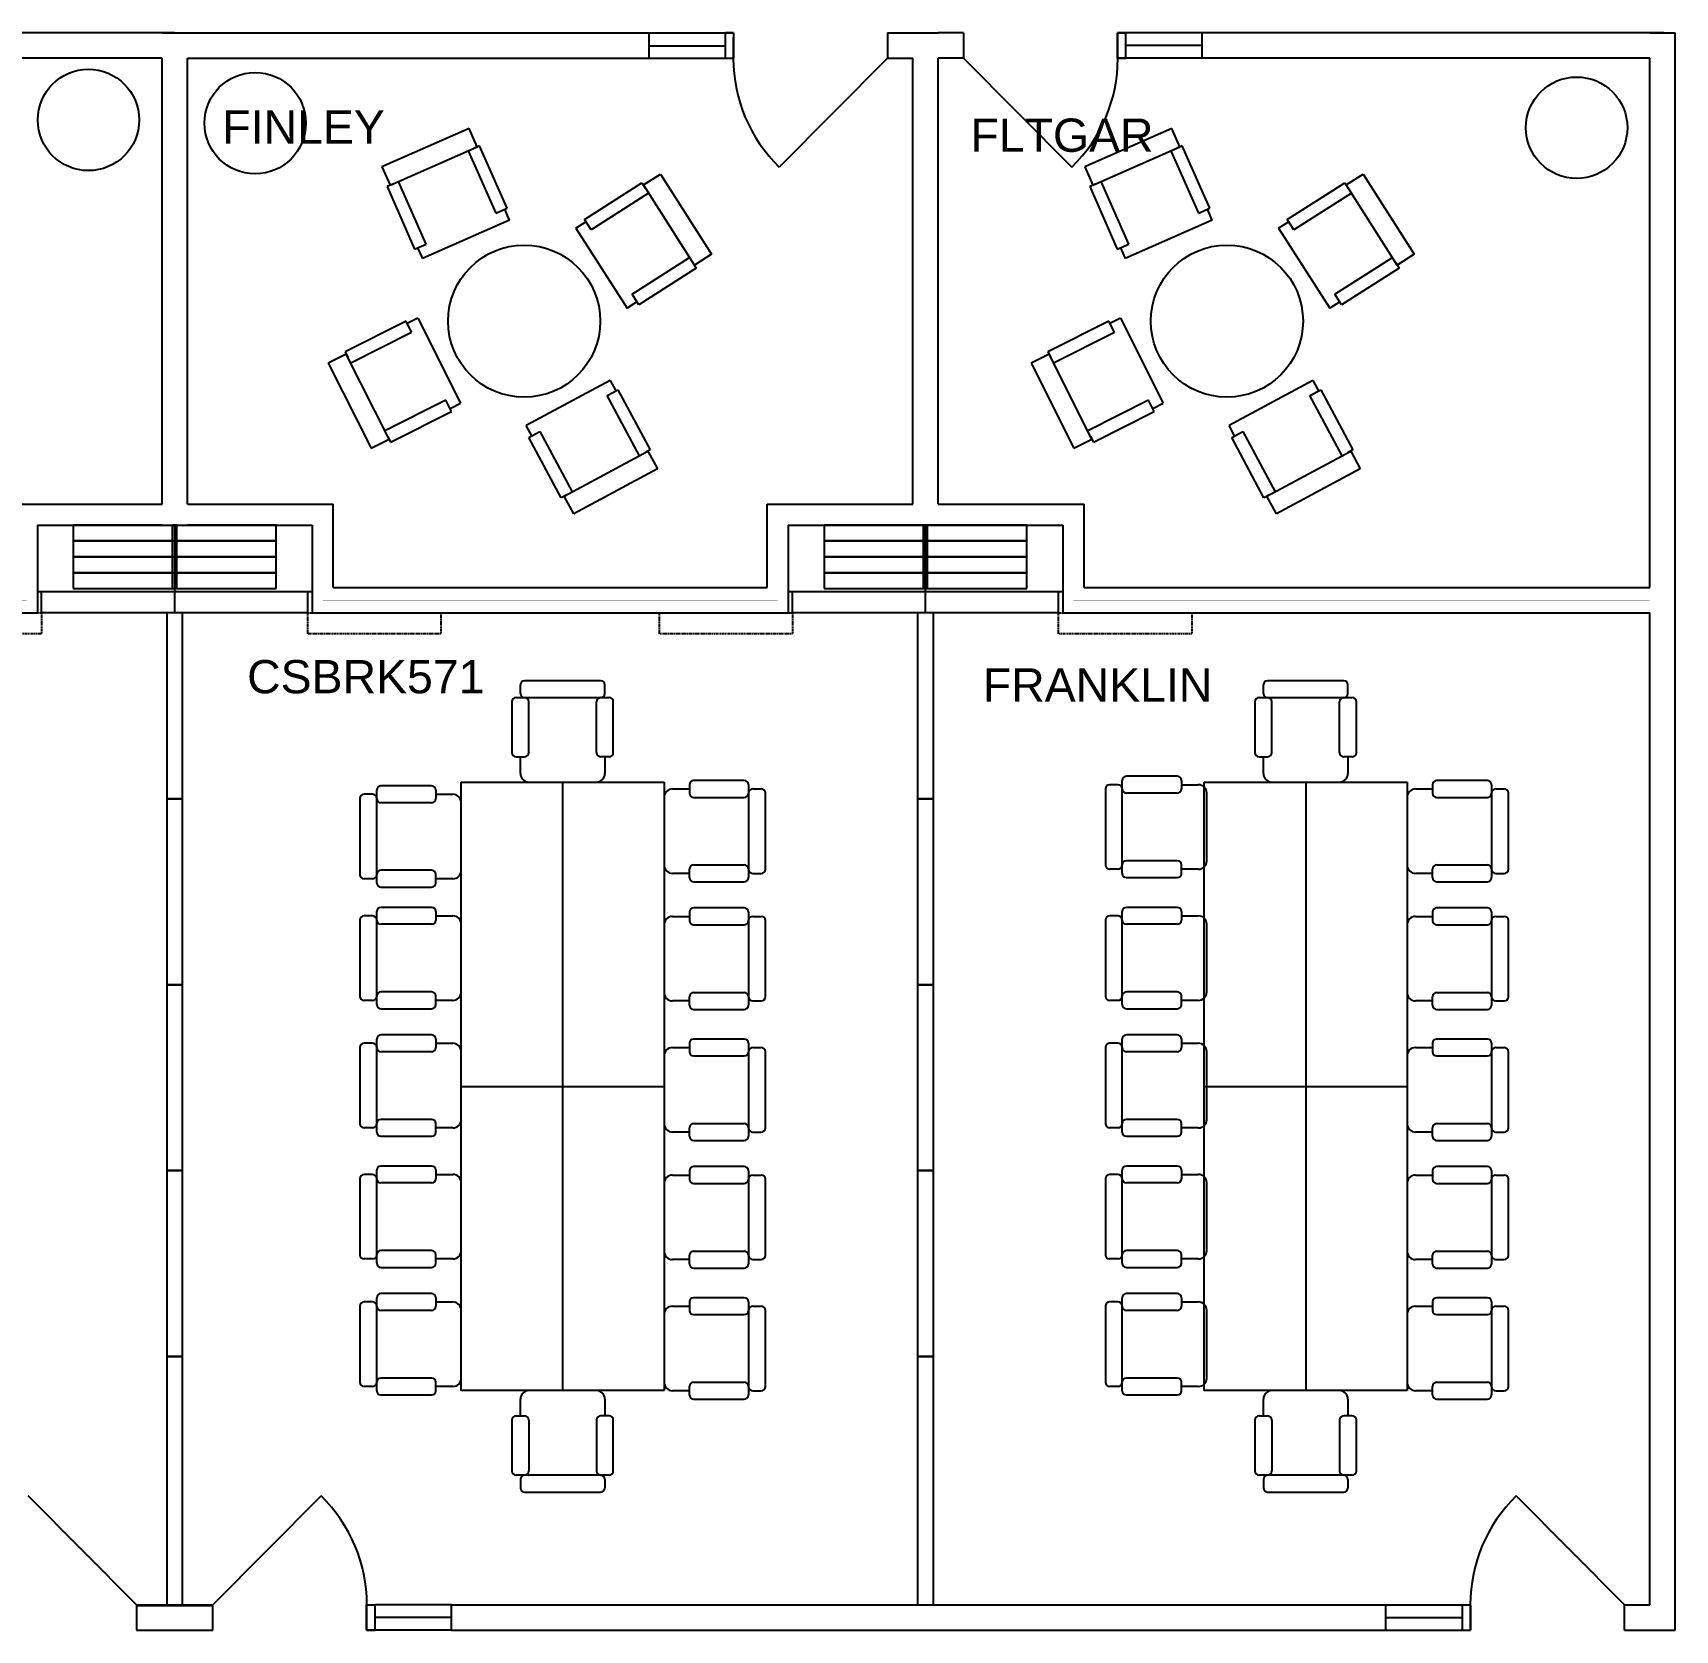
# Model space of a CAD drawing. Extents: x 0 to 6337, y 3987 to 5634.
# Drawn here: x 2166.2 to 2554.9, y 4432.5 to 4810.6 of the extents above; entities that cross this region are included whole.
import ezdxf

# ---------------------------------------------------------------- set-up
doc = ezdxf.new("R2010")
doc.units = 0
doc.header["$MEASUREMENT"] = 0
doc.linetypes.add('SHORT_DASHES', pattern=[0.375, 0.25, -0.125])
for name, color, linetype in [('01A_BASE_PLAN', 7, 'CONTINUOUS'), ('04A_FURNITURE', 7, 'CONTINUOUS'), ('REGION', 7, 'CONTINUOUS'), ('REGION_NUM', 7, 'CONTINUOUS')]:
    doc.layers.add(name, color=color, linetype=linetype)
doc.styles.add('ARIAL', font='ARIAL', dxfattribs={"height": 0.2})

msp = doc.modelspace()

# ---------------------------------------------------------------- linework, layer by layer
at = {"layer": '01A_BASE_PLAN', "color": 250, "linetype": 'Continuous'}
for p, q in [((2199.71, 4810.55), (2090.51, 4810.55)), ((2196.78, 4810.55), (2202.78, 4810.55)), ((2196.78, 4810.55), (2202.78, 4810.55)), ((2202.78, 4810.55), (2312.06, 4810.55)), ((2312.06, 4804.55), (2312.06, 4810.55)), ((2312.06, 4810.55), (2330.06, 4810.55)), ((2332.05, 4810.55), (2330.13, 4810.55)), ((2330.13, 4804.55), (2330.13, 4810.55)), ((2330.13, 4810.55), (2332.05, 4810.55)), ((2330.13, 4804.55), (2330.13, 4809.42)), ((2330.13, 4804.55), (2330.13, 4809.42)), ((2332.05, 4810.55), (2332.05, 4804.55)), ((2332.05, 4804.55), (2332.05, 4809.42)), ((2368.48, 4810.55), (2374.48, 4810.55)), ((2368.48, 4810.55), (2368.48, 4804.55)), ((2374.48, 4810.55), (2380.48, 4810.55)), ((2374.48, 4810.55), (2380.48, 4810.55)), ((2386.48, 4810.55), (2380.48, 4810.55)), ((2386.48, 4810.55), (2386.48, 4804.55)), ((2422.91, 4810.55), (2422.91, 4804.55)), ((2422.91, 4810.55), (2422.91, 4804.55)), ((2422.91, 4810.55), (2424.91, 4810.55)), ((2422.91, 4804.55), (2422.91, 4810.55)), ((2424.91, 4810.55), (2422.91, 4810.55)), ((2424.91, 4810.55), (2422.91, 4810.55)), ((2422.91, 4810.42), (2422.91, 4804.55)), ((2422.91, 4810.42), (2422.91, 4804.55)), ((2422.91, 4804.55), (2422.91, 4810.29)), ((2422.91, 4804.55), (2422.91, 4809.55)), ((2424.91, 4804.55), (2424.91, 4810.55)), ((2424.91, 4804.55), (2424.91, 4809.55)), ((2424.91, 4804.55), (2424.91, 4809.55)), ((2442.97, 4810.55), (2424.97, 4810.55)), ((2442.97, 4804.55), (2442.97, 4810.55)), ((2552.17, 4810.55), (2442.97, 4810.55)), ((2548.88, 4810.55), (2554.88, 4810.55)), ((2548.88, 4810.55), (2554.88, 4810.55)), ((2554.88, 4432.55), (2554.88, 4810.55)), ((2196.78, 4804.55), (2090.51, 4804.55)), ((2196.78, 4699.05), (2196.78, 4804.55)), ((2202.78, 4699.05), (2202.78, 4804.55)), ((2202.78, 4804.55), (2312.06, 4804.55)), ((2312.06, 4807.48), (2330.06, 4807.48)), ((2312.06, 4804.55), (2330.13, 4804.55)), ((2330.13, 4804.55), (2332.05, 4804.55)), ((2368.48, 4804.55), (2342.83, 4778.79)), ((2368.48, 4804.55), (2374.48, 4804.55)), ((2374.48, 4699.05), (2374.48, 4804.55)), ((2380.48, 4699.05), (2380.48, 4804.55)), ((2386.48, 4804.55), (2380.48, 4804.55)), ((2386.48, 4804.55), (2412.13, 4778.79)), ((2422.91, 4804.55), (2424.91, 4804.55)), ((2422.91, 4804.55), (2424.91, 4804.55)), ((2422.91, 4804.55), (2424.91, 4804.55)), ((2422.91, 4804.55), (2424.91, 4804.55)), ((2424.91, 4804.55), (2422.91, 4804.55)), ((2422.91, 4804.55), (2424.91, 4804.55)), ((2424.91, 4804.55), (2422.91, 4804.55)), ((2424.91, 4804.55), (2422.91, 4804.55)), ((2442.97, 4807.55), (2424.97, 4807.55)), ((2442.97, 4804.55), (2424.97, 4804.55)), ((2548.88, 4804.55), (2442.97, 4804.55)), ((2548.88, 4679.3), (2548.88, 4804.55)), ((2314.72, 4777.12), (2326.83, 4758.14)), ((2326.83, 4758.14), (2322.81, 4755.57)), ((2162.28, 4699.05), (2196.78, 4699.05)), ((2202.78, 4699.05), (2237.28, 4699.05)), ((2237.28, 4679.3), (2237.28, 4699.05)), ((2339.98, 4679.3), (2339.98, 4699.05)), ((2339.98, 4699.05), (2374.48, 4699.05)), ((2380.48, 4699.05), (2414.98, 4699.05)), ((2414.98, 4679.3), (2414.98, 4699.05)), ((2167.28, 4694.05), (2232.28, 4694.05)), ((2167.28, 4694.05), (2196.78, 4694.05)), ((2167.28, 4694.05), (2167.28, 4673.3)), ((2196.78, 4694.05), (2175.78, 4694.05)), ((2175.78, 4694.05), (2175.78, 4690.3)), ((2199.28, 4694.05), (2200.28, 4694.05)), ((2199.28, 4679.05), (2199.28, 4694.05)), ((2200.28, 4694.05), (2199.28, 4694.05)), ((2199.78, 4673.3), (2199.78, 4694.05)), ((2200.28, 4679.05), (2200.28, 4694.05)), ((2223.78, 4694.05), (2202.78, 4694.05)), ((2223.78, 4690.3), (2223.78, 4694.05)), ((2232.28, 4694.05), (2232.28, 4673.3)), ((2344.98, 4694.05), (2409.98, 4694.05)), ((2344.98, 4694.05), (2344.98, 4673.3)), ((2353.48, 4694.05), (2353.48, 4690.3)), ((2401.48, 4694.05), (2353.48, 4694.05)), ((2376.98, 4679.05), (2376.98, 4694.05)), ((2377.48, 4673.3), (2377.48, 4694.05)), ((2377.98, 4679.05), (2377.98, 4694.05)), ((2401.48, 4690.3), (2401.48, 4694.05)), ((2409.98, 4694.05), (2409.98, 4673.3)), ((2175.78, 4690.3), (2175.78, 4686.55)), ((2223.78, 4690.3), (2175.78, 4690.3)), ((2175.78, 4690.3), (2223.78, 4690.3)), ((2223.78, 4686.55), (2223.78, 4690.3)), ((2353.48, 4690.3), (2401.48, 4690.3)), ((2353.48, 4690.3), (2353.48, 4686.55)), ((2401.48, 4690.3), (2353.48, 4690.3)), ((2401.48, 4686.55), (2401.48, 4690.3)), ((2175.78, 4686.55), (2223.78, 4686.55)), ((2175.78, 4686.55), (2175.78, 4682.8)), ((2223.78, 4686.55), (2175.78, 4686.55)), ((2223.78, 4682.8), (2223.78, 4686.55)), ((2353.48, 4686.55), (2401.48, 4686.55)), ((2353.48, 4686.55), (2353.48, 4682.8)), ((2401.48, 4686.55), (2353.48, 4686.55)), ((2401.48, 4682.8), (2401.48, 4686.55)), ((2175.78, 4682.8), (2223.78, 4682.8)), ((2175.78, 4682.8), (2175.78, 4679.05)), ((2223.78, 4682.8), (2175.78, 4682.8)), ((2223.78, 4679.05), (2223.78, 4682.8)), ((2353.48, 4682.8), (2401.48, 4682.8)), ((2353.48, 4682.8), (2353.48, 4679.05)), ((2401.48, 4682.8), (2353.48, 4682.8)), ((2401.48, 4679.05), (2401.48, 4682.8)), ((2232.28, 4678.3), (2167.28, 4678.3)), ((2168.28, 4673.3), (2168.28, 4678.3)), ((2175.78, 4679.05), (2223.78, 4679.05)), ((2231.28, 4673.3), (2231.28, 4678.3)), ((2237.28, 4679.3), (2339.98, 4679.3)), ((2237.28, 4679.3), (2339.98, 4679.3)), ((2409.98, 4678.3), (2344.98, 4678.3)), ((2345.98, 4673.3), (2345.98, 4678.3)), ((2353.48, 4679.05), (2401.48, 4679.05)), ((2408.98, 4673.3), (2408.98, 4678.3)), ((2414.98, 4679.3), (2548.88, 4679.3)), ((2057.52, 4673.3), (2167.28, 4673.3)), ((2231.28, 4673.3), (2168.28, 4673.3)), ((2201.66, 4673.3), (2197.91, 4673.3)), ((2197.91, 4673.3), (2197.91, 4629.3)), ((2201.66, 4629.3), (2201.66, 4673.3)), ((2232.28, 4673.3), (2344.98, 4673.3)), ((2408.98, 4673.3), (2345.98, 4673.3)), ((2379.35, 4673.3), (2375.6, 4673.3)), ((2375.6, 4673.3), (2375.6, 4629.3)), ((2379.35, 4629.3), (2379.35, 4673.3)), ((2409.98, 4673.3), (2548.88, 4673.3)), ((2548.88, 4438.55), (2548.88, 4673.3)), ((2201.66, 4629.3), (2197.91, 4629.3)), ((2197.91, 4629.3), (2197.91, 4585.3)), ((2197.91, 4629.3), (2201.66, 4629.3)), ((2201.66, 4585.3), (2201.66, 4629.3)), ((2379.35, 4629.3), (2375.6, 4629.3)), ((2375.6, 4629.3), (2375.6, 4585.3)), ((2375.6, 4629.3), (2379.35, 4629.3)), ((2379.35, 4585.3), (2379.35, 4629.3)), ((2201.66, 4585.3), (2197.91, 4585.3)), ((2197.91, 4585.3), (2197.91, 4541.3)), ((2197.91, 4585.3), (2201.66, 4585.3)), ((2201.66, 4541.3), (2201.66, 4585.3)), ((2379.35, 4585.3), (2375.6, 4585.3)), ((2375.6, 4585.3), (2375.6, 4541.3)), ((2375.6, 4585.3), (2379.35, 4585.3)), ((2379.35, 4541.3), (2379.35, 4585.3)), ((2201.66, 4541.3), (2197.91, 4541.3)), ((2197.91, 4541.3), (2197.91, 4497.3)), ((2197.91, 4541.3), (2201.66, 4541.3)), ((2201.66, 4497.3), (2201.66, 4541.3)), ((2379.35, 4541.3), (2375.6, 4541.3)), ((2375.6, 4541.3), (2375.6, 4497.3)), ((2375.6, 4541.3), (2379.35, 4541.3)), ((2379.35, 4497.3), (2379.35, 4541.3)), ((2201.66, 4497.3), (2197.91, 4497.3)), ((2197.91, 4497.3), (2197.91, 4438.42)), ((2197.91, 4497.3), (2201.66, 4497.3)), ((2201.66, 4438.42), (2201.66, 4497.3)), ((2379.35, 4497.3), (2375.6, 4497.3)), ((2375.6, 4497.3), (2375.6, 4438.55)), ((2375.6, 4497.3), (2379.35, 4497.3)), ((2379.35, 4438.55), (2379.35, 4497.3)), ((2190.78, 4438.55), (2165.14, 4464.31)), ((2208.78, 4438.55), (2234.43, 4464.31)), ((2542.88, 4438.55), (2517.23, 4464.31)), ((2190.78, 4438.55), (2208.78, 4438.55)), ((2190.78, 4438.55), (2190.78, 4432.55)), ((2190.78, 4438.42), (2190.78, 4432.55)), ((2190.78, 4438.42), (2208.78, 4438.42)), ((2197.91, 4438.42), (2201.66, 4438.42)), ((2208.78, 4432.55), (2208.78, 4438.55)), ((2208.78, 4432.55), (2208.78, 4438.42)), ((2245.21, 4438.55), (2247.21, 4438.55)), ((2245.21, 4432.55), (2245.21, 4438.55)), ((2245.21, 4438.42), (2245.21, 4432.55)), ((2245.21, 4438.42), (2245.21, 4432.55)), ((2245.21, 4432.55), (2245.21, 4438.29)), ((2245.21, 4432.55), (2245.21, 4437.55)), ((2247.21, 4432.55), (2247.21, 4438.55)), ((2247.21, 4432.55), (2247.21, 4437.55)), ((2247.21, 4432.55), (2247.21, 4437.55)), ((2265.28, 4438.55), (2247.28, 4438.55)), ((2265.28, 4435.55), (2247.28, 4435.55)), ((2265.28, 4432.55), (2265.28, 4438.55)), ((2265.28, 4438.55), (2486.45, 4438.55)), ((2375.6, 4438.55), (2379.35, 4438.55)), ((2486.45, 4432.55), (2486.45, 4438.55)), ((2486.45, 4435.55), (2504.45, 4435.55)), ((2486.52, 4438.55), (2504.52, 4438.55)), ((2504.52, 4432.55), (2504.52, 4438.55)), ((2504.52, 4438.55), (2506.45, 4438.55)), ((2504.52, 4432.55), (2504.52, 4437.55)), ((2504.52, 4432.55), (2504.52, 4437.55)), ((2506.45, 4432.55), (2506.45, 4438.55)), ((2506.45, 4438.42), (2506.45, 4432.55)), ((2506.45, 4438.42), (2506.45, 4432.55)), ((2506.45, 4438.42), (2506.45, 4432.55)), ((2506.45, 4432.55), (2506.45, 4438.29)), ((2506.45, 4432.55), (2506.45, 4437.55)), ((2542.88, 4432.55), (2542.88, 4438.55)), ((2542.88, 4438.55), (2548.88, 4438.55)), ((2190.78, 4432.55), (2208.78, 4432.55)), ((2190.78, 4432.55), (2208.78, 4432.55)), ((2245.21, 4432.55), (2247.21, 4432.55)), ((2245.21, 4432.55), (2247.21, 4432.55)), ((2245.21, 4432.55), (2247.21, 4432.55)), ((2245.21, 4432.55), (2247.21, 4432.55)), ((2247.21, 4432.55), (2245.21, 4432.55)), ((2245.21, 4432.55), (2247.21, 4432.55)), ((2265.28, 4432.55), (2247.28, 4432.55)), ((2265.28, 4432.55), (2486.45, 4432.55)), ((2486.45, 4432.55), (2504.52, 4432.55)), ((2504.52, 4432.55), (2506.45, 4432.55)), ((2504.52, 4432.55), (2506.45, 4432.55)), ((2542.88, 4432.55), (2554.88, 4432.55))]:
    msp.add_line(p, q, dxfattribs=at)
at = {"layer": '01A_BASE_PLAN', "color": 250, "linetype": 'SHORT_DASHES'}
for p, q in [((2136.78, 4673.3), (2168.28, 4673.3)), ((2168.28, 4673.3), (2168.28, 4668.3)), ((2231.28, 4668.3), (2231.28, 4673.3)), ((2231.28, 4673.3), (2262.78, 4673.3)), ((2262.78, 4673.3), (2262.78, 4668.3)), ((2314.48, 4668.3), (2314.48, 4673.3)), ((2314.48, 4673.3), (2345.98, 4673.3)), ((2345.98, 4673.3), (2345.98, 4668.3)), ((2408.98, 4668.3), (2408.98, 4673.3)), ((2408.98, 4673.3), (2440.48, 4673.3)), ((2440.48, 4673.3), (2440.48, 4668.3)), ((2168.28, 4668.3), (2136.78, 4668.3)), ((2262.78, 4668.3), (2231.28, 4668.3)), ((2345.98, 4668.3), (2314.48, 4668.3)), ((2440.48, 4668.3), (2408.98, 4668.3))]:
    msp.add_line(p, q, dxfattribs=at)
at = {"layer": '01A_BASE_PLAN', "color": 250, "linetype": 'Continuous'}
for centre, start, end in [((2367.98, 4804.55), 180.1295, 225.6882), ((2386.98, 4804.55), 314.3118, 359.8705), ((2209.28, 4438.55), 0.1295, 45.6882), ((2542.39, 4438.55), 134.3118, 179.8705)]:
    msp.add_arc(centre, 36, start, end, dxfattribs=at)
at = {"layer": '04A_FURNITURE', "color": 1, "linetype": 'Continuous'}
for p, q in [((2269.44, 4787.94), (2248.83, 4778.85)), ((2271.36, 4783.57), (2269.44, 4787.94)), ((2435.75, 4787.94), (2415.15, 4778.85)), ((2437.67, 4783.57), (2435.75, 4787.94)), ((2250.76, 4774.48), (2271.36, 4783.57)), ((2269.24, 4782.63), (2275.76, 4767.86)), ((2271.92, 4783.81), (2270.56, 4783.21)), ((2278.43, 4769.04), (2271.92, 4783.81)), ((2417.07, 4774.48), (2437.67, 4783.57)), ((2435.55, 4782.63), (2442.07, 4767.86)), ((2438.23, 4783.81), (2436.87, 4783.21)), ((2444.74, 4769.04), (2438.23, 4783.81)), ((2248.83, 4778.85), (2250.76, 4774.48)), ((2310.69, 4774.55), (2314.72, 4777.12)), ((2415.15, 4778.85), (2417.07, 4774.48)), ((2477.01, 4774.55), (2481.03, 4777.12)), ((2481.03, 4777.12), (2493.14, 4758.14)), ((2251.39, 4774.76), (2250.03, 4774.16)), ((2250.03, 4774.16), (2256.55, 4759.39)), ((2259.27, 4760.58), (2252.75, 4775.36)), ((2296.75, 4766.37), (2310.37, 4775.06)), ((2310.37, 4775.06), (2311.16, 4773.81)), ((2322.81, 4755.57), (2310.69, 4774.55)), ((2417.7, 4774.76), (2416.35, 4774.16)), ((2416.35, 4774.16), (2422.86, 4759.39)), ((2425.58, 4760.58), (2419.06, 4775.36)), ((2463.07, 4766.37), (2476.68, 4775.06)), ((2476.68, 4775.06), (2477.48, 4773.81)), ((2489.12, 4755.57), (2477.01, 4774.55)), ((2275.76, 4767.86), (2278.43, 4769.04)), ((2311.94, 4772.6), (2298.33, 4763.91)), ((2442.07, 4767.86), (2444.74, 4769.04)), ((2478.25, 4772.6), (2464.64, 4763.91)), ((2279, 4766.24), (2258.4, 4757.15)), ((2279, 4766.24), (2277.88, 4768.79)), ((2294.73, 4764.36), (2297.08, 4765.86)), ((2298.33, 4763.91), (2296.75, 4766.37)), ((2445.32, 4766.24), (2424.71, 4757.15)), ((2445.32, 4766.24), (2444.19, 4768.79)), ((2461.04, 4764.36), (2463.39, 4765.86)), ((2464.64, 4763.91), (2463.07, 4766.37)), ((2294.73, 4764.36), (2306.84, 4745.38)), ((2461.04, 4764.36), (2473.16, 4745.38)), ((2256.55, 4759.39), (2259.27, 4760.58)), ((2257.28, 4759.71), (2258.4, 4757.15)), ((2308.02, 4748.72), (2321.64, 4757.41)), ((2422.86, 4759.39), (2425.58, 4760.58)), ((2423.59, 4759.71), (2424.71, 4757.15)), ((2474.34, 4748.72), (2487.95, 4757.41)), ((2493.14, 4758.14), (2489.12, 4755.57)), ((2323.23, 4754.9), (2309.62, 4746.21)), ((2322.44, 4756.15), (2323.23, 4754.9)), ((2489.55, 4754.9), (2475.93, 4746.21)), ((2488.75, 4756.15), (2489.55, 4754.9)), ((2309.19, 4746.88), (2306.84, 4745.38)), ((2309.62, 4746.21), (2308.02, 4748.72)), ((2475.51, 4746.88), (2473.16, 4745.38)), ((2475.93, 4746.21), (2474.34, 4748.72)), ((2254.54, 4742.33), (2240.12, 4735.06)), ((2255.85, 4739.72), (2254.54, 4742.33)), ((2257.3, 4743.05), (2254.81, 4741.79)), ((2257.3, 4743.05), (2267.44, 4722.94)), ((2420.85, 4742.33), (2406.43, 4735.06)), ((2422.17, 4739.72), (2420.85, 4742.33)), ((2423.61, 4743.05), (2421.12, 4741.79)), ((2423.61, 4743.05), (2433.75, 4722.94)), ((2241.44, 4732.45), (2255.85, 4739.72)), ((2407.75, 4732.45), (2422.17, 4739.72)), ((2240.39, 4734.52), (2236.13, 4732.37)), ((2240.12, 4735.06), (2240.79, 4733.73)), ((2250.53, 4714.41), (2240.39, 4734.52)), ((2406.7, 4734.52), (2402.44, 4732.37)), ((2406.43, 4735.06), (2407.1, 4733.73)), ((2416.85, 4714.41), (2406.7, 4734.52)), ((2236.13, 4732.37), (2246.27, 4712.26)), ((2402.44, 4732.37), (2412.58, 4712.26)), ((2302.83, 4728.27), (2282.99, 4717.61)), ((2302.83, 4728.27), (2304.15, 4725.81)), ((2469.14, 4728.27), (2449.31, 4717.61)), ((2469.14, 4728.27), (2470.46, 4725.81)), ((2263.97, 4723.63), (2249.55, 4716.36)), ((2265.31, 4720.98), (2263.97, 4723.63)), ((2264.95, 4721.69), (2267.44, 4722.94)), ((2302.11, 4724.71), (2304.68, 4726.1)), ((2309.75, 4710.49), (2302.11, 4724.71)), ((2304.68, 4726.1), (2312.33, 4711.87)), ((2430.28, 4723.63), (2415.86, 4716.36)), ((2431.62, 4720.98), (2430.28, 4723.63)), ((2431.26, 4721.69), (2433.75, 4722.94)), ((2468.42, 4724.71), (2470.99, 4726.1)), ((2476.06, 4710.49), (2468.42, 4724.71)), ((2470.99, 4726.1), (2478.64, 4711.87)), ((2250.89, 4713.71), (2265.31, 4720.98)), ((2417.2, 4713.71), (2431.62, 4720.98)), ((2250.22, 4715.03), (2250.89, 4713.71)), ((2284.32, 4715.15), (2282.99, 4717.61)), ((2283.62, 4714.78), (2286.23, 4716.18)), ((2291.26, 4700.55), (2283.62, 4714.78)), ((2286.23, 4716.18), (2293.88, 4701.96)), ((2416.54, 4715.03), (2417.2, 4713.71)), ((2450.63, 4715.15), (2449.31, 4717.61)), ((2449.93, 4714.78), (2452.54, 4716.18)), ((2457.57, 4700.55), (2449.93, 4714.78)), ((2452.54, 4716.18), (2460.19, 4701.96)), ((2246.27, 4712.26), (2250.53, 4714.41)), ((2291.96, 4700.93), (2311.79, 4711.59)), ((2312.33, 4711.87), (2311.02, 4711.17)), ((2311.79, 4711.59), (2314.05, 4707.38)), ((2412.58, 4712.26), (2416.85, 4714.41)), ((2458.27, 4700.93), (2478.1, 4711.59)), ((2478.64, 4711.87), (2477.33, 4711.17)), ((2478.1, 4711.59), (2480.36, 4707.38)), ((2314.05, 4707.38), (2294.22, 4696.72)), ((2480.36, 4707.38), (2460.53, 4696.72)), ((2292.57, 4701.25), (2291.26, 4700.55)), ((2294.22, 4696.72), (2291.96, 4700.93)), ((2458.88, 4701.25), (2457.57, 4700.55)), ((2460.53, 4696.72), (2458.27, 4700.93)), ((2300.59, 4657.24), (2282.59, 4657.24)), ((2476.44, 4657.24), (2458.44, 4657.24)), ((2280.59, 4653.24), (2282.59, 4653.24)), ((2281.59, 4654.24), (2281.59, 4656.24)), ((2282.59, 4653.24), (2300.59, 4653.24)), ((2300.59, 4653.24), (2302.59, 4653.24)), ((2301.59, 4654.24), (2301.59, 4656.24)), ((2456.44, 4653.24), (2458.44, 4653.24)), ((2457.44, 4654.24), (2457.44, 4656.24)), ((2458.44, 4653.24), (2476.44, 4653.24)), ((2476.44, 4653.24), (2478.44, 4653.24)), ((2477.44, 4654.24), (2477.44, 4656.24)), ((2279.59, 4652.24), (2279.59, 4640.24)), ((2283.59, 4640.24), (2283.59, 4652.24)), ((2299.59, 4640.24), (2299.59, 4652.24)), ((2303.59, 4640.24), (2303.59, 4652.24)), ((2455.44, 4652.24), (2455.44, 4640.24)), ((2459.44, 4640.24), (2459.44, 4652.24)), ((2475.44, 4640.24), (2475.44, 4652.24)), ((2479.44, 4640.24), (2479.44, 4652.24)), ((2280.59, 4639.24), (2282.59, 4639.24)), ((2281.59, 4635.24), (2281.59, 4639.24)), ((2302.59, 4639.24), (2300.59, 4639.24)), ((2301.59, 4639.24), (2301.59, 4635.24)), ((2456.44, 4639.24), (2458.44, 4639.24)), ((2457.44, 4635.24), (2457.44, 4639.24)), ((2478.44, 4639.24), (2476.44, 4639.24)), ((2477.44, 4639.24), (2477.44, 4635.24)), ((2267.59, 4489.24), (2267.59, 4633.24)), ((2267.59, 4633.24), (2315.59, 4633.24)), ((2283.59, 4633.24), (2299.59, 4633.24)), ((2291.59, 4633.24), (2291.59, 4489.24)), ((2315.59, 4633.24), (2315.59, 4489.24)), ((2334.59, 4633.63), (2322.59, 4633.63)), ((2424.03, 4631.63), (2424.03, 4633.63)), ((2437.03, 4634.63), (2425.03, 4634.63)), ((2438.03, 4633.63), (2438.03, 4631.63)), ((2443.44, 4489.24), (2443.44, 4633.24)), ((2443.44, 4633.24), (2491.44, 4633.24)), ((2459.44, 4633.24), (2475.44, 4633.24)), ((2467.44, 4633.24), (2467.44, 4489.24)), ((2491.44, 4633.24), (2491.44, 4489.24)), ((2510.44, 4633.63), (2498.44, 4633.63)), ((2243.59, 4629.36), (2243.59, 4611.36)), ((2246.59, 4630.36), (2244.59, 4630.36)), ((2247.59, 4629.36), (2247.59, 4631.36)), ((2247.59, 4611.36), (2247.59, 4629.36)), ((2260.59, 4632.36), (2248.59, 4632.36)), ((2261.59, 4631.36), (2261.59, 4629.36)), ((2261.59, 4630.36), (2265.59, 4630.36)), ((2315.59, 4629.63), (2315.59, 4613.63)), ((2317.59, 4631.63), (2321.59, 4631.63)), ((2321.59, 4632.63), (2321.59, 4630.63)), ((2322.59, 4629.63), (2334.59, 4629.63)), ((2335.59, 4632.63), (2335.59, 4630.63)), ((2335.59, 4630.63), (2335.59, 4612.63)), ((2336.59, 4631.63), (2338.59, 4631.63)), ((2339.59, 4612.63), (2339.59, 4630.63)), ((2420.03, 4631.63), (2420.03, 4613.63)), ((2423.03, 4632.63), (2421.03, 4632.63)), ((2424.03, 4613.63), (2424.03, 4631.63)), ((2437.03, 4630.63), (2425.03, 4630.63)), ((2438.03, 4632.63), (2442.03, 4632.63)), ((2444.03, 4614.63), (2444.03, 4630.63)), ((2491.44, 4629.63), (2491.44, 4613.63)), ((2493.44, 4631.63), (2497.44, 4631.63)), ((2497.44, 4632.63), (2497.44, 4630.63)), ((2498.44, 4629.63), (2510.44, 4629.63)), ((2511.44, 4632.63), (2511.44, 4630.63)), ((2511.44, 4630.63), (2511.44, 4612.63)), ((2512.44, 4631.63), (2514.44, 4631.63)), ((2515.44, 4612.63), (2515.44, 4630.63)), ((2260.59, 4628.36), (2248.59, 4628.36)), ((2267.59, 4612.36), (2267.59, 4628.36)), ((2322.59, 4613.63), (2334.59, 4613.63)), ((2424.03, 4611.63), (2424.03, 4613.63)), ((2437.03, 4614.63), (2425.03, 4614.63)), ((2438.03, 4611.63), (2438.03, 4613.63)), ((2498.44, 4613.63), (2510.44, 4613.63)), ((2246.59, 4610.36), (2244.59, 4610.36)), ((2247.59, 4609.36), (2247.59, 4611.36)), ((2260.59, 4612.36), (2248.59, 4612.36)), ((2261.59, 4609.36), (2261.59, 4611.36)), ((2265.59, 4610.36), (2261.59, 4610.36)), ((2321.59, 4611.63), (2317.59, 4611.63)), ((2321.59, 4610.63), (2321.59, 4612.63)), ((2322.59, 4609.63), (2334.59, 4609.63)), ((2335.59, 4612.63), (2335.59, 4610.63)), ((2336.59, 4611.63), (2338.59, 4611.63)), ((2423.03, 4612.63), (2421.03, 4612.63)), ((2425.03, 4610.63), (2437.03, 4610.63)), ((2442.03, 4612.63), (2438.03, 4612.63)), ((2497.44, 4611.63), (2493.44, 4611.63)), ((2497.44, 4610.63), (2497.44, 4612.63)), ((2498.44, 4609.63), (2510.44, 4609.63)), ((2511.44, 4612.63), (2511.44, 4610.63)), ((2512.44, 4611.63), (2514.44, 4611.63)), ((2248.59, 4608.36), (2260.59, 4608.36)), ((2247.59, 4600.59), (2247.59, 4602.59)), ((2260.59, 4603.59), (2248.59, 4603.59)), ((2261.59, 4602.59), (2261.59, 4600.59)), ((2321.59, 4602.46), (2321.59, 4600.46)), ((2334.59, 4603.46), (2322.59, 4603.46)), ((2335.59, 4602.46), (2335.59, 4600.46)), ((2424.03, 4600.59), (2424.03, 4602.59)), ((2437.03, 4603.59), (2425.03, 4603.59)), ((2438.03, 4602.59), (2438.03, 4600.59)), ((2497.44, 4602.46), (2497.44, 4600.46)), ((2510.44, 4603.46), (2498.44, 4603.46)), ((2511.44, 4602.46), (2511.44, 4600.46)), ((2243.59, 4600.59), (2243.59, 4582.59)), ((2246.59, 4601.59), (2244.59, 4601.59)), ((2247.59, 4582.59), (2247.59, 4600.59)), ((2260.59, 4599.59), (2248.59, 4599.59)), ((2261.59, 4601.59), (2265.59, 4601.59)), ((2267.59, 4583.59), (2267.59, 4599.59)), ((2315.59, 4599.46), (2315.59, 4583.46)), ((2317.59, 4601.46), (2321.59, 4601.46)), ((2322.59, 4599.46), (2334.59, 4599.46)), ((2335.59, 4600.46), (2335.59, 4582.46)), ((2336.59, 4601.46), (2338.59, 4601.46)), ((2339.59, 4582.46), (2339.59, 4600.46)), ((2420.03, 4600.59), (2420.03, 4582.59)), ((2423.03, 4601.59), (2421.03, 4601.59)), ((2424.03, 4582.59), (2424.03, 4600.59)), ((2437.03, 4599.59), (2425.03, 4599.59)), ((2438.03, 4601.59), (2442.03, 4601.59)), ((2444.03, 4583.59), (2444.03, 4599.59)), ((2491.44, 4599.46), (2491.44, 4583.46)), ((2493.44, 4601.46), (2497.44, 4601.46)), ((2498.44, 4599.46), (2510.44, 4599.46)), ((2511.44, 4600.46), (2511.44, 4582.46)), ((2512.44, 4601.46), (2514.44, 4601.46)), ((2515.44, 4582.46), (2515.44, 4600.46)), ((2247.59, 4580.59), (2247.59, 4582.59)), ((2260.59, 4583.59), (2248.59, 4583.59)), ((2261.59, 4580.59), (2261.59, 4582.59)), ((2321.59, 4580.46), (2321.59, 4582.46)), ((2322.59, 4583.46), (2334.59, 4583.46)), ((2335.59, 4582.46), (2335.59, 4580.46)), ((2424.03, 4580.59), (2424.03, 4582.59)), ((2437.03, 4583.59), (2425.03, 4583.59)), ((2438.03, 4580.59), (2438.03, 4582.59)), ((2497.44, 4580.46), (2497.44, 4582.46)), ((2498.44, 4583.46), (2510.44, 4583.46)), ((2511.44, 4582.46), (2511.44, 4580.46)), ((2246.59, 4581.59), (2244.59, 4581.59)), ((2248.59, 4579.59), (2260.59, 4579.59)), ((2265.59, 4581.59), (2261.59, 4581.59)), ((2321.59, 4581.46), (2317.59, 4581.46)), ((2322.59, 4579.46), (2334.59, 4579.46)), ((2336.59, 4581.46), (2338.59, 4581.46)), ((2423.03, 4581.59), (2421.03, 4581.59)), ((2425.03, 4579.59), (2437.03, 4579.59)), ((2442.03, 4581.59), (2438.03, 4581.59)), ((2497.44, 4581.46), (2493.44, 4581.46)), ((2498.44, 4579.46), (2510.44, 4579.46)), ((2512.44, 4581.46), (2514.44, 4581.46)), ((2246.59, 4571.42), (2244.59, 4571.42)), ((2247.59, 4570.42), (2247.59, 4572.42)), ((2260.59, 4573.42), (2248.59, 4573.42)), ((2261.59, 4572.42), (2261.59, 4570.42)), ((2261.59, 4571.42), (2265.59, 4571.42)), ((2321.59, 4571.43), (2321.59, 4569.43)), ((2334.59, 4572.43), (2322.59, 4572.43)), ((2335.59, 4571.43), (2335.59, 4569.43)), ((2423.03, 4571.42), (2421.03, 4571.42)), ((2424.03, 4570.42), (2424.03, 4572.42)), ((2437.03, 4573.42), (2425.03, 4573.42)), ((2438.03, 4572.42), (2438.03, 4570.42)), ((2438.03, 4571.42), (2442.03, 4571.42)), ((2497.44, 4571.43), (2497.44, 4569.43)), ((2510.44, 4572.43), (2498.44, 4572.43)), ((2511.44, 4571.43), (2511.44, 4569.43)), ((2243.59, 4570.42), (2243.59, 4552.42)), ((2247.59, 4552.42), (2247.59, 4570.42)), ((2260.59, 4569.42), (2248.59, 4569.42)), ((2267.59, 4553.42), (2267.59, 4569.42)), ((2315.59, 4568.43), (2315.59, 4552.43)), ((2317.59, 4570.43), (2321.59, 4570.43)), ((2322.59, 4568.43), (2334.59, 4568.43)), ((2335.59, 4569.43), (2335.59, 4551.43)), ((2336.59, 4570.43), (2338.59, 4570.43)), ((2339.59, 4551.43), (2339.59, 4569.43)), ((2420.03, 4570.42), (2420.03, 4552.42)), ((2424.03, 4552.42), (2424.03, 4570.42)), ((2437.03, 4569.42), (2425.03, 4569.42)), ((2444.03, 4553.42), (2444.03, 4569.42)), ((2491.44, 4568.43), (2491.44, 4552.43)), ((2493.44, 4570.43), (2497.44, 4570.43)), ((2498.44, 4568.43), (2510.44, 4568.43)), ((2511.44, 4569.43), (2511.44, 4551.43)), ((2512.44, 4570.43), (2514.44, 4570.43)), ((2515.44, 4551.43), (2515.44, 4569.43)), ((2267.59, 4561.24), (2315.59, 4561.24)), ((2443.44, 4561.24), (2491.44, 4561.24)), ((2246.59, 4551.42), (2244.59, 4551.42)), ((2247.59, 4550.42), (2247.59, 4552.42)), ((2260.59, 4553.42), (2248.59, 4553.42)), ((2261.59, 4550.42), (2261.59, 4552.42)), ((2265.59, 4551.42), (2261.59, 4551.42)), ((2321.59, 4549.43), (2321.59, 4551.43)), ((2322.59, 4552.43), (2334.59, 4552.43)), ((2335.59, 4551.43), (2335.59, 4549.43)), ((2423.03, 4551.42), (2421.03, 4551.42)), ((2424.03, 4550.42), (2424.03, 4552.42)), ((2437.03, 4553.42), (2425.03, 4553.42)), ((2438.03, 4550.42), (2438.03, 4552.42)), ((2442.03, 4551.42), (2438.03, 4551.42)), ((2497.44, 4549.43), (2497.44, 4551.43)), ((2498.44, 4552.43), (2510.44, 4552.43)), ((2511.44, 4551.43), (2511.44, 4549.43)), ((2248.59, 4549.42), (2260.59, 4549.42)), ((2321.59, 4550.43), (2317.59, 4550.43)), ((2322.59, 4548.43), (2334.59, 4548.43)), ((2336.59, 4550.43), (2338.59, 4550.43)), ((2425.03, 4549.42), (2437.03, 4549.42)), ((2497.44, 4550.43), (2493.44, 4550.43)), ((2498.44, 4548.43), (2510.44, 4548.43)), ((2512.44, 4550.43), (2514.44, 4550.43)), ((2246.59, 4540.39), (2244.59, 4540.39)), ((2247.59, 4539.39), (2247.59, 4541.39)), ((2260.59, 4542.39), (2248.59, 4542.39)), ((2261.59, 4541.39), (2261.59, 4539.39)), ((2261.59, 4540.39), (2265.59, 4540.39)), ((2317.59, 4540.25), (2321.59, 4540.25)), ((2321.59, 4541.25), (2321.59, 4539.25)), ((2334.59, 4542.25), (2322.59, 4542.25)), ((2335.59, 4541.25), (2335.59, 4539.25)), ((2336.59, 4540.25), (2338.59, 4540.25)), ((2423.03, 4540.39), (2421.03, 4540.39)), ((2424.03, 4539.39), (2424.03, 4541.39)), ((2437.03, 4542.39), (2425.03, 4542.39)), ((2438.03, 4541.39), (2438.03, 4539.39)), ((2438.03, 4540.39), (2442.03, 4540.39)), ((2493.44, 4540.25), (2497.44, 4540.25)), ((2497.44, 4541.25), (2497.44, 4539.25)), ((2510.44, 4542.25), (2498.44, 4542.25)), ((2511.44, 4541.25), (2511.44, 4539.25)), ((2512.44, 4540.25), (2514.44, 4540.25)), ((2243.59, 4539.39), (2243.59, 4521.39)), ((2247.59, 4521.39), (2247.59, 4539.39)), ((2260.59, 4538.39), (2248.59, 4538.39)), ((2267.59, 4522.39), (2267.59, 4538.39)), ((2315.59, 4538.25), (2315.59, 4522.25)), ((2322.59, 4538.25), (2334.59, 4538.25)), ((2335.59, 4539.25), (2335.59, 4521.25)), ((2339.59, 4521.25), (2339.59, 4539.25)), ((2420.03, 4539.39), (2420.03, 4521.39)), ((2424.03, 4521.39), (2424.03, 4539.39)), ((2437.03, 4538.39), (2425.03, 4538.39)), ((2444.03, 4522.39), (2444.03, 4538.39)), ((2491.44, 4538.25), (2491.44, 4522.25)), ((2498.44, 4538.25), (2510.44, 4538.25)), ((2511.44, 4539.25), (2511.44, 4521.25)), ((2515.44, 4521.25), (2515.44, 4539.25)), ((2246.59, 4520.39), (2244.59, 4520.39)), ((2247.59, 4519.39), (2247.59, 4521.39)), ((2260.59, 4522.39), (2248.59, 4522.39)), ((2261.59, 4519.39), (2261.59, 4521.39)), ((2265.59, 4520.39), (2261.59, 4520.39)), ((2321.59, 4520.25), (2317.59, 4520.25)), ((2321.59, 4519.25), (2321.59, 4521.25)), ((2322.59, 4522.25), (2334.59, 4522.25)), ((2335.59, 4521.25), (2335.59, 4519.25)), ((2336.59, 4520.25), (2338.59, 4520.25)), ((2423.03, 4520.39), (2421.03, 4520.39)), ((2424.03, 4519.39), (2424.03, 4521.39)), ((2437.03, 4522.39), (2425.03, 4522.39)), ((2438.03, 4519.39), (2438.03, 4521.39)), ((2442.03, 4520.39), (2438.03, 4520.39)), ((2497.44, 4520.25), (2493.44, 4520.25)), ((2497.44, 4519.25), (2497.44, 4521.25)), ((2498.44, 4522.25), (2510.44, 4522.25)), ((2511.44, 4521.25), (2511.44, 4519.25)), ((2512.44, 4520.25), (2514.44, 4520.25)), ((2248.59, 4518.39), (2260.59, 4518.39)), ((2322.59, 4518.25), (2334.59, 4518.25)), ((2425.03, 4518.39), (2437.03, 4518.39)), ((2498.44, 4518.25), (2510.44, 4518.25)), ((2243.59, 4509.21), (2243.59, 4491.21)), ((2246.59, 4510.21), (2244.59, 4510.21)), ((2247.59, 4509.21), (2247.59, 4511.21)), ((2247.59, 4491.21), (2247.59, 4509.21)), ((2260.59, 4512.21), (2248.59, 4512.21)), ((2261.59, 4511.21), (2261.59, 4509.21)), ((2261.59, 4510.21), (2265.59, 4510.21)), ((2317.59, 4509.22), (2321.59, 4509.22)), ((2321.59, 4510.22), (2321.59, 4508.22)), ((2334.59, 4511.22), (2322.59, 4511.22)), ((2335.59, 4510.22), (2335.59, 4508.22)), ((2336.59, 4509.22), (2338.59, 4509.22)), ((2420.03, 4509.21), (2420.03, 4491.21)), ((2423.03, 4510.21), (2421.03, 4510.21)), ((2424.03, 4509.21), (2424.03, 4511.21)), ((2424.03, 4491.21), (2424.03, 4509.21)), ((2437.03, 4512.21), (2425.03, 4512.21)), ((2438.03, 4511.21), (2438.03, 4509.21)), ((2438.03, 4510.21), (2442.03, 4510.21)), ((2493.44, 4509.22), (2497.44, 4509.22)), ((2497.44, 4510.22), (2497.44, 4508.22)), ((2510.44, 4511.22), (2498.44, 4511.22)), ((2511.44, 4510.22), (2511.44, 4508.22)), ((2512.44, 4509.22), (2514.44, 4509.22)), ((2260.59, 4508.21), (2248.59, 4508.21)), ((2267.59, 4492.21), (2267.59, 4508.21)), ((2315.59, 4507.22), (2315.59, 4491.22)), ((2322.59, 4507.22), (2334.59, 4507.22)), ((2335.59, 4508.22), (2335.59, 4490.22)), ((2339.59, 4490.22), (2339.59, 4508.22)), ((2437.03, 4508.21), (2425.03, 4508.21)), ((2444.03, 4492.21), (2444.03, 4508.21)), ((2491.44, 4507.22), (2491.44, 4491.22)), ((2498.44, 4507.22), (2510.44, 4507.22)), ((2511.44, 4508.22), (2511.44, 4490.22)), ((2515.44, 4490.22), (2515.44, 4508.22)), ((2246.59, 4490.21), (2244.59, 4490.21)), ((2247.59, 4489.21), (2247.59, 4491.21)), ((2260.59, 4492.21), (2248.59, 4492.21)), ((2261.59, 4489.21), (2261.59, 4491.21)), ((2265.59, 4490.21), (2261.59, 4490.21)), ((2315.59, 4489.24), (2267.59, 4489.24)), ((2299.59, 4489.24), (2283.59, 4489.24)), ((2321.59, 4489.22), (2317.59, 4489.22)), ((2321.59, 4488.22), (2321.59, 4490.22)), ((2322.59, 4491.22), (2334.59, 4491.22)), ((2335.59, 4490.22), (2335.59, 4488.22)), ((2336.59, 4489.22), (2338.59, 4489.22)), ((2423.03, 4490.21), (2421.03, 4490.21)), ((2424.03, 4489.21), (2424.03, 4491.21)), ((2437.03, 4492.21), (2425.03, 4492.21)), ((2438.03, 4489.21), (2438.03, 4491.21)), ((2442.03, 4490.21), (2438.03, 4490.21)), ((2491.44, 4489.24), (2443.44, 4489.24)), ((2475.44, 4489.24), (2459.44, 4489.24)), ((2497.44, 4489.22), (2493.44, 4489.22)), ((2497.44, 4488.22), (2497.44, 4490.22)), ((2498.44, 4491.22), (2510.44, 4491.22)), ((2511.44, 4490.22), (2511.44, 4488.22)), ((2512.44, 4489.22), (2514.44, 4489.22)), ((2248.59, 4488.21), (2260.59, 4488.21)), ((2281.59, 4483.24), (2281.59, 4487.24)), ((2301.59, 4487.24), (2301.59, 4483.24)), ((2322.59, 4487.22), (2334.59, 4487.22)), ((2425.03, 4488.21), (2437.03, 4488.21)), ((2457.44, 4483.24), (2457.44, 4487.24)), ((2477.44, 4487.24), (2477.44, 4483.24)), ((2498.44, 4487.22), (2510.44, 4487.22)), ((2279.59, 4482.24), (2279.59, 4470.24)), ((2280.59, 4483.24), (2282.59, 4483.24)), ((2283.59, 4482.24), (2283.59, 4470.24)), ((2299.59, 4482.24), (2299.59, 4470.24)), ((2302.59, 4483.24), (2300.59, 4483.24)), ((2303.59, 4470.24), (2303.59, 4482.24)), ((2455.44, 4482.24), (2455.44, 4470.24)), ((2456.44, 4483.24), (2458.44, 4483.24)), ((2459.44, 4482.24), (2459.44, 4470.24)), ((2475.44, 4482.24), (2475.44, 4470.24)), ((2478.44, 4483.24), (2476.44, 4483.24)), ((2479.44, 4470.24), (2479.44, 4482.24)), ((2282.59, 4469.24), (2280.59, 4469.24)), ((2281.59, 4468.24), (2281.59, 4466.24)), ((2300.59, 4469.24), (2282.59, 4469.24)), ((2302.59, 4469.24), (2300.59, 4469.24)), ((2301.59, 4468.24), (2301.59, 4466.24)), ((2458.44, 4469.24), (2456.44, 4469.24)), ((2457.44, 4468.24), (2457.44, 4466.24)), ((2476.44, 4469.24), (2458.44, 4469.24)), ((2478.44, 4469.24), (2476.44, 4469.24)), ((2477.44, 4468.24), (2477.44, 4466.24)), ((2282.59, 4465.24), (2300.59, 4465.24)), ((2458.44, 4465.24), (2476.44, 4465.24))]:
    msp.add_line(p, q, dxfattribs=at)
for centre, radius in [((2179.37, 4789.94), 12), ((2218.83, 4789.18), 12), ((2531.57, 4788.1), 12), ((2282.49, 4742.33), 18), ((2448.81, 4742.33), 18)]:
    msp.add_circle(centre, radius, dxfattribs=at)
for centre, radius, start, end in [((2282.59, 4656.24), 1, 90, 180), ((2300.59, 4656.24), 1, 0, 90), ((2458.44, 4656.24), 1, 90, 180), ((2476.44, 4656.24), 1, 0, 90), ((2280.59, 4652.24), 1, 90, 180), ((2282.59, 4654.24), 1, 180, 270), ((2282.59, 4652.24), 1, 0, 90), ((2300.59, 4652.24), 1, 90, 180), ((2300.59, 4654.24), 1, 270, 0), ((2302.59, 4652.24), 1, 0, 90), ((2456.44, 4652.24), 1, 90, 180), ((2458.44, 4654.24), 1, 180, 270), ((2458.44, 4652.24), 1, 0, 90), ((2476.44, 4652.24), 1, 90, 180), ((2476.44, 4654.24), 1, 270, 0), ((2478.44, 4652.24), 1, 0, 90), ((2280.59, 4640.24), 1, 180, 270), ((2282.59, 4640.24), 1, 270, 0), ((2300.59, 4640.24), 1, 180, 270), ((2302.59, 4640.24), 1, 270, 0), ((2456.44, 4640.24), 1, 180, 270), ((2458.44, 4640.24), 1, 270, 0), ((2476.44, 4640.24), 1, 180, 270), ((2478.44, 4640.24), 1, 270, 0), ((2283.59, 4635.24), 2, 180, 270), ((2299.59, 4635.24), 2, 270, 0), ((2322.59, 4632.63), 1, 90, 180), ((2334.59, 4632.63), 1, 0, 90), ((2425.03, 4633.63), 1, 90, 180), ((2437.03, 4633.63), 1, 0, 90), ((2459.44, 4635.24), 2, 180, 270), ((2475.44, 4635.24), 2, 270, 0), ((2498.44, 4632.63), 1, 90, 180), ((2510.44, 4632.63), 1, 0, 90), ((2244.59, 4629.36), 1, 90, 180), ((2246.59, 4629.36), 1, 0, 90), ((2248.59, 4631.36), 1, 90, 180), ((2248.59, 4629.36), 1, 180, 270), ((2260.59, 4631.36), 1, 0, 90), ((2260.59, 4629.36), 1, 270, 0), ((2265.59, 4628.36), 2, 0, 90), ((2317.59, 4629.63), 2, 90, 180), ((2322.59, 4630.63), 1, 180, 270), ((2334.59, 4630.63), 1, 270, 0), ((2336.59, 4630.63), 1, 90, 180), ((2338.59, 4630.63), 1, 0, 90), ((2421.03, 4631.63), 1, 90, 180), ((2423.03, 4631.63), 1, 0, 90), ((2425.03, 4631.63), 1, 180, 270), ((2437.03, 4631.63), 1, 270, 0), ((2442.03, 4630.63), 2, 0, 90), ((2493.44, 4629.63), 2, 90, 180), ((2498.44, 4630.63), 1, 180, 270), ((2510.44, 4630.63), 1, 270, 0), ((2512.44, 4630.63), 1, 90, 180), ((2514.44, 4630.63), 1, 0, 90), ((2317.59, 4613.63), 2, 180, 270), ((2322.59, 4612.63), 1, 90, 180), ((2334.59, 4612.63), 1, 0, 90), ((2421.03, 4613.63), 1, 180, 270), ((2423.03, 4613.63), 1, 270, 0), ((2425.03, 4613.63), 1, 90, 180), ((2437.03, 4613.63), 1, 0, 90), ((2442.03, 4614.63), 2, 270, 0), ((2493.44, 4613.63), 2, 180, 270), ((2498.44, 4612.63), 1, 90, 180), ((2510.44, 4612.63), 1, 0, 90), ((2244.59, 4611.36), 1, 180, 270), ((2246.59, 4611.36), 1, 270, 0), ((2248.59, 4611.36), 1, 90, 180), ((2260.59, 4611.36), 1, 0, 90), ((2265.59, 4612.36), 2, 270, 0), ((2322.59, 4610.63), 1, 180, 270), ((2334.59, 4610.63), 1, 270, 0), ((2336.59, 4612.63), 1, 180, 270), ((2338.59, 4612.63), 1, 270, 0), ((2425.03, 4611.63), 1, 180, 270), ((2437.03, 4611.63), 1, 270, 0), ((2498.44, 4610.63), 1, 180, 270), ((2510.44, 4610.63), 1, 270, 0), ((2512.44, 4612.63), 1, 180, 270), ((2514.44, 4612.63), 1, 270, 0), ((2248.59, 4609.36), 1, 180, 270), ((2260.59, 4609.36), 1, 270, 0), ((2248.59, 4602.59), 1, 90, 180), ((2260.59, 4602.59), 1, 0, 90), ((2322.59, 4602.46), 1, 90, 180), ((2334.59, 4602.46), 1, 0, 90), ((2425.03, 4602.59), 1, 90, 180), ((2437.03, 4602.59), 1, 0, 90), ((2498.44, 4602.46), 1, 90, 180), ((2510.44, 4602.46), 1, 0, 90), ((2244.59, 4600.59), 1, 90, 180), ((2246.59, 4600.59), 1, 0, 90), ((2248.59, 4600.59), 1, 180, 270), ((2260.59, 4600.59), 1, 270, 0), ((2265.59, 4599.59), 2, 0, 90), ((2317.59, 4599.46), 2, 90, 180), ((2322.59, 4600.46), 1, 180, 270), ((2334.59, 4600.46), 1, 270, 0), ((2336.59, 4600.46), 1, 90, 180), ((2338.59, 4600.46), 1, 0, 90), ((2421.03, 4600.59), 1, 90, 180), ((2423.03, 4600.59), 1, 0, 90), ((2425.03, 4600.59), 1, 180, 270), ((2437.03, 4600.59), 1, 270, 0), ((2442.03, 4599.59), 2, 0, 90), ((2493.44, 4599.46), 2, 90, 180), ((2498.44, 4600.46), 1, 180, 270), ((2510.44, 4600.46), 1, 270, 0), ((2512.44, 4600.46), 1, 90, 180), ((2514.44, 4600.46), 1, 0, 90), ((2244.59, 4582.59), 1, 180, 270), ((2246.59, 4582.59), 1, 270, 0), ((2248.59, 4582.59), 1, 90, 180), ((2260.59, 4582.59), 1, 0, 90), ((2265.59, 4583.59), 2, 270, 0), ((2317.59, 4583.46), 2, 180, 270), ((2322.59, 4582.46), 1, 90, 180), ((2334.59, 4582.46), 1, 0, 90), ((2336.59, 4582.46), 1, 180, 270), ((2338.59, 4582.46), 1, 270, 0), ((2421.03, 4582.59), 1, 180, 270), ((2423.03, 4582.59), 1, 270, 0), ((2425.03, 4582.59), 1, 90, 180), ((2437.03, 4582.59), 1, 0, 90), ((2442.03, 4583.59), 2, 270, 0), ((2493.44, 4583.46), 2, 180, 270), ((2498.44, 4582.46), 1, 90, 180), ((2510.44, 4582.46), 1, 0, 90), ((2512.44, 4582.46), 1, 180, 270), ((2514.44, 4582.46), 1, 270, 0), ((2248.59, 4580.59), 1, 180, 270), ((2260.59, 4580.59), 1, 270, 0), ((2322.59, 4580.46), 1, 180, 270), ((2334.59, 4580.46), 1, 270, 0), ((2425.03, 4580.59), 1, 180, 270), ((2437.03, 4580.59), 1, 270, 0), ((2498.44, 4580.46), 1, 180, 270), ((2510.44, 4580.46), 1, 270, 0), ((2244.59, 4570.42), 1, 90, 180), ((2246.59, 4570.42), 1, 0, 90), ((2248.59, 4572.42), 1, 90, 180), ((2260.59, 4572.42), 1, 0, 90), ((2265.59, 4569.42), 2, 0, 90), ((2322.59, 4571.43), 1, 90, 180), ((2334.59, 4571.43), 1, 0, 90), ((2421.03, 4570.42), 1, 90, 180), ((2423.03, 4570.42), 1, 0, 90), ((2425.03, 4572.42), 1, 90, 180), ((2437.03, 4572.42), 1, 0, 90), ((2442.03, 4569.42), 2, 0, 90), ((2498.44, 4571.43), 1, 90, 180), ((2510.44, 4571.43), 1, 0, 90), ((2248.59, 4570.42), 1, 180, 270), ((2260.59, 4570.42), 1, 270, 0), ((2317.59, 4568.43), 2, 90, 180), ((2322.59, 4569.43), 1, 180, 270), ((2334.59, 4569.43), 1, 270, 0), ((2336.59, 4569.43), 1, 90, 180), ((2338.59, 4569.43), 1, 0, 90), ((2425.03, 4570.42), 1, 180, 270), ((2437.03, 4570.42), 1, 270, 0), ((2493.44, 4568.43), 2, 90, 180), ((2498.44, 4569.43), 1, 180, 270), ((2510.44, 4569.43), 1, 270, 0), ((2512.44, 4569.43), 1, 90, 180), ((2514.44, 4569.43), 1, 0, 90), ((2244.59, 4552.42), 1, 180, 270), ((2246.59, 4552.42), 1, 270, 0), ((2248.59, 4552.42), 1, 90, 180), ((2260.59, 4552.42), 1, 0, 90), ((2265.59, 4553.42), 2, 270, 0), ((2317.59, 4552.43), 2, 180, 270), ((2322.59, 4551.43), 1, 90, 180), ((2334.59, 4551.43), 1, 0, 90), ((2336.59, 4551.43), 1, 180, 270), ((2338.59, 4551.43), 1, 270, 0), ((2421.03, 4552.42), 1, 180, 270), ((2423.03, 4552.42), 1, 270, 0), ((2425.03, 4552.42), 1, 90, 180), ((2437.03, 4552.42), 1, 0, 90), ((2442.03, 4553.42), 2, 270, 0), ((2493.44, 4552.43), 2, 180, 270), ((2498.44, 4551.43), 1, 90, 180), ((2510.44, 4551.43), 1, 0, 90), ((2512.44, 4551.43), 1, 180, 270), ((2514.44, 4551.43), 1, 270, 0), ((2248.59, 4550.42), 1, 180, 270), ((2260.59, 4550.42), 1, 270, 0), ((2322.59, 4549.43), 1, 180, 270), ((2334.59, 4549.43), 1, 270, 0), ((2425.03, 4550.42), 1, 180, 270), ((2437.03, 4550.42), 1, 270, 0), ((2498.44, 4549.43), 1, 180, 270), ((2510.44, 4549.43), 1, 270, 0), ((2244.59, 4539.39), 1, 90, 180), ((2246.59, 4539.39), 1, 0, 90), ((2248.59, 4541.39), 1, 90, 180), ((2260.59, 4541.39), 1, 0, 90), ((2265.59, 4538.39), 2, 0, 90), ((2317.59, 4538.25), 2, 90, 180), ((2322.59, 4541.25), 1, 90, 180), ((2334.59, 4541.25), 1, 0, 90), ((2336.59, 4539.25), 1, 90, 180), ((2338.59, 4539.25), 1, 0, 90), ((2421.03, 4539.39), 1, 90, 180), ((2423.03, 4539.39), 1, 0, 90), ((2425.03, 4541.39), 1, 90, 180), ((2437.03, 4541.39), 1, 0, 90), ((2442.03, 4538.39), 2, 0, 90), ((2493.44, 4538.25), 2, 90, 180), ((2498.44, 4541.25), 1, 90, 180), ((2510.44, 4541.25), 1, 0, 90), ((2512.44, 4539.25), 1, 90, 180), ((2514.44, 4539.25), 1, 0, 90), ((2248.59, 4539.39), 1, 180, 270), ((2260.59, 4539.39), 1, 270, 0), ((2322.59, 4539.25), 1, 180, 270), ((2334.59, 4539.25), 1, 270, 0), ((2425.03, 4539.39), 1, 180, 270), ((2437.03, 4539.39), 1, 270, 0), ((2498.44, 4539.25), 1, 180, 270), ((2510.44, 4539.25), 1, 270, 0), ((2244.59, 4521.39), 1, 180, 270), ((2246.59, 4521.39), 1, 270, 0), ((2248.59, 4521.39), 1, 90, 180), ((2260.59, 4521.39), 1, 0, 90), ((2265.59, 4522.39), 2, 270, 0), ((2317.59, 4522.25), 2, 180, 270), ((2322.59, 4521.25), 1, 90, 180), ((2334.59, 4521.25), 1, 0, 90), ((2336.59, 4521.25), 1, 180, 270), ((2338.59, 4521.25), 1, 270, 0), ((2421.03, 4521.39), 1, 180, 270), ((2423.03, 4521.39), 1, 270, 0), ((2425.03, 4521.39), 1, 90, 180), ((2437.03, 4521.39), 1, 0, 90), ((2442.03, 4522.39), 2, 270, 0), ((2493.44, 4522.25), 2, 180, 270), ((2498.44, 4521.25), 1, 90, 180), ((2510.44, 4521.25), 1, 0, 90), ((2512.44, 4521.25), 1, 180, 270), ((2514.44, 4521.25), 1, 270, 0), ((2248.59, 4519.39), 1, 180, 270), ((2260.59, 4519.39), 1, 270, 0), ((2322.59, 4519.25), 1, 180, 270), ((2334.59, 4519.25), 1, 270, 0), ((2425.03, 4519.39), 1, 180, 270), ((2437.03, 4519.39), 1, 270, 0), ((2498.44, 4519.25), 1, 180, 270), ((2510.44, 4519.25), 1, 270, 0), ((2244.59, 4509.21), 1, 90, 180), ((2246.59, 4509.21), 1, 0, 90), ((2248.59, 4511.21), 1, 90, 180), ((2248.59, 4509.21), 1, 180, 270), ((2260.59, 4511.21), 1, 0, 90), ((2260.59, 4509.21), 1, 270, 0), ((2265.59, 4508.21), 2, 0, 90), ((2317.59, 4507.22), 2, 90, 180), ((2322.59, 4510.22), 1, 90, 180), ((2334.59, 4510.22), 1, 0, 90), ((2336.59, 4508.22), 1, 90, 180), ((2338.59, 4508.22), 1, 0, 90), ((2421.03, 4509.21), 1, 90, 180), ((2423.03, 4509.21), 1, 0, 90), ((2425.03, 4511.21), 1, 90, 180), ((2425.03, 4509.21), 1, 180, 270), ((2437.03, 4511.21), 1, 0, 90), ((2437.03, 4509.21), 1, 270, 0), ((2442.03, 4508.21), 2, 0, 90), ((2493.44, 4507.22), 2, 90, 180), ((2498.44, 4510.22), 1, 90, 180), ((2510.44, 4510.22), 1, 0, 90), ((2512.44, 4508.22), 1, 90, 180), ((2514.44, 4508.22), 1, 0, 90), ((2322.59, 4508.22), 1, 180, 270), ((2334.59, 4508.22), 1, 270, 0), ((2498.44, 4508.22), 1, 180, 270), ((2510.44, 4508.22), 1, 270, 0), ((2244.59, 4491.21), 1, 180, 270), ((2246.59, 4491.21), 1, 270, 0), ((2248.59, 4491.21), 1, 90, 180), ((2248.59, 4489.21), 1, 180, 270), ((2260.59, 4491.21), 1, 0, 90), ((2260.59, 4489.21), 1, 270, 0), ((2265.59, 4492.21), 2, 270, 0), ((2283.59, 4487.24), 2, 90, 180), ((2299.59, 4487.24), 2, 0, 90), ((2317.59, 4491.22), 2, 180, 270), ((2322.59, 4490.22), 1, 90, 180), ((2334.59, 4490.22), 1, 0, 90), ((2336.59, 4490.22), 1, 180, 270), ((2338.59, 4490.22), 1, 270, 0), ((2421.03, 4491.21), 1, 180, 270), ((2423.03, 4491.21), 1, 270, 0), ((2425.03, 4491.21), 1, 90, 180), ((2425.03, 4489.21), 1, 180, 270), ((2437.03, 4491.21), 1, 0, 90), ((2437.03, 4489.21), 1, 270, 0), ((2442.03, 4492.21), 2, 270, 0), ((2459.44, 4487.24), 2, 90, 180), ((2475.44, 4487.24), 2, 0, 90), ((2493.44, 4491.22), 2, 180, 270), ((2498.44, 4490.22), 1, 90, 180), ((2510.44, 4490.22), 1, 0, 90), ((2512.44, 4490.22), 1, 180, 270), ((2514.44, 4490.22), 1, 270, 0), ((2322.59, 4488.22), 1, 180, 270), ((2334.59, 4488.22), 1, 270, 0), ((2498.44, 4488.22), 1, 180, 270), ((2510.44, 4488.22), 1, 270, 0), ((2280.59, 4482.24), 1, 90, 180), ((2282.59, 4482.24), 1, 0, 90), ((2300.59, 4482.24), 1, 90, 180), ((2302.59, 4482.24), 1, 0, 90), ((2456.44, 4482.24), 1, 90, 180), ((2458.44, 4482.24), 1, 0, 90), ((2476.44, 4482.24), 1, 90, 180), ((2478.44, 4482.24), 1, 0, 90), ((2280.59, 4470.24), 1, 180, 270), ((2282.59, 4470.24), 1, 270, 0), ((2300.59, 4470.24), 1, 180, 270), ((2302.59, 4470.24), 1, 270, 0), ((2456.44, 4470.24), 1, 180, 270), ((2458.44, 4470.24), 1, 270, 0), ((2476.44, 4470.24), 1, 180, 270), ((2478.44, 4470.24), 1, 270, 0), ((2282.59, 4468.24), 1, 90, 180), ((2282.59, 4466.24), 1, 180, 270), ((2300.59, 4468.24), 1, 0, 90), ((2300.59, 4466.24), 1, 270, 0), ((2458.44, 4468.24), 1, 90, 180), ((2458.44, 4466.24), 1, 180, 270), ((2476.44, 4468.24), 1, 0, 90), ((2476.44, 4466.24), 1, 270, 0)]:
    msp.add_arc(centre, radius, start, end, dxfattribs=at)
at = {"layer": 'REGION', "color": 5, "linetype": 'Continuous', "const_width": 0.0139}
for points in [[(2199.78, 4804.55), (2025.02, 4804.55), (2025.02, 4696.55), (2060.02, 4696.55), (2060.02, 4676.3), (2164.78, 4676.3), (2164.78, 4696.55), (2199.78, 4696.55)], [(2377.48, 4804.55), (2199.78, 4804.55), (2199.78, 4696.55), (2234.78, 4696.55), (2234.78, 4676.3), (2342.48, 4676.3), (2342.48, 4696.55), (2377.48, 4696.55)], [(2548.88, 4804.55), (2377.48, 4804.55), (2377.48, 4696.55), (2412.48, 4696.55), (2412.48, 4676.3), (2548.88, 4676.3)], [(2199.78, 4696.55), (2164.78, 4696.55), (2164.78, 4676.3), (2060.02, 4676.3), (2060.02, 4696.55), (2025.02, 4696.55), (2025.02, 4438.42), (2199.78, 4438.42)], [(2377.48, 4696.55), (2342.48, 4696.55), (2342.48, 4676.3), (2234.78, 4676.3), (2234.78, 4696.55), (2199.78, 4696.55), (2199.78, 4438.42), (2377.48, 4438.55)], [(2548.88, 4676.3), (2412.48, 4676.3), (2412.48, 4696.55), (2377.48, 4696.55), (2377.48, 4694.05), (2377.48, 4438.55), (2548.88, 4438.55)]]:
    msp.add_lwpolyline(points, close=True, dxfattribs=at)

# ---------------------------------------------------------------- texts
at = {"layer": 'REGION_NUM', "color": 7, "linetype": 'Continuous', "style": 'ARIAL'}
for s, p in [('FINLEY', (2211.05, 4784.35)), ('FLTGAR', (2388.1, 4782.4)), ('CSBRK571', (2216.92, 4654.26)), ('FRANKLIN', (2391.03, 4652.3))]:
    msp.add_text(s, height=7.864, dxfattribs=at).set_placement(p)

doc.saveas('drawing.dxf')
